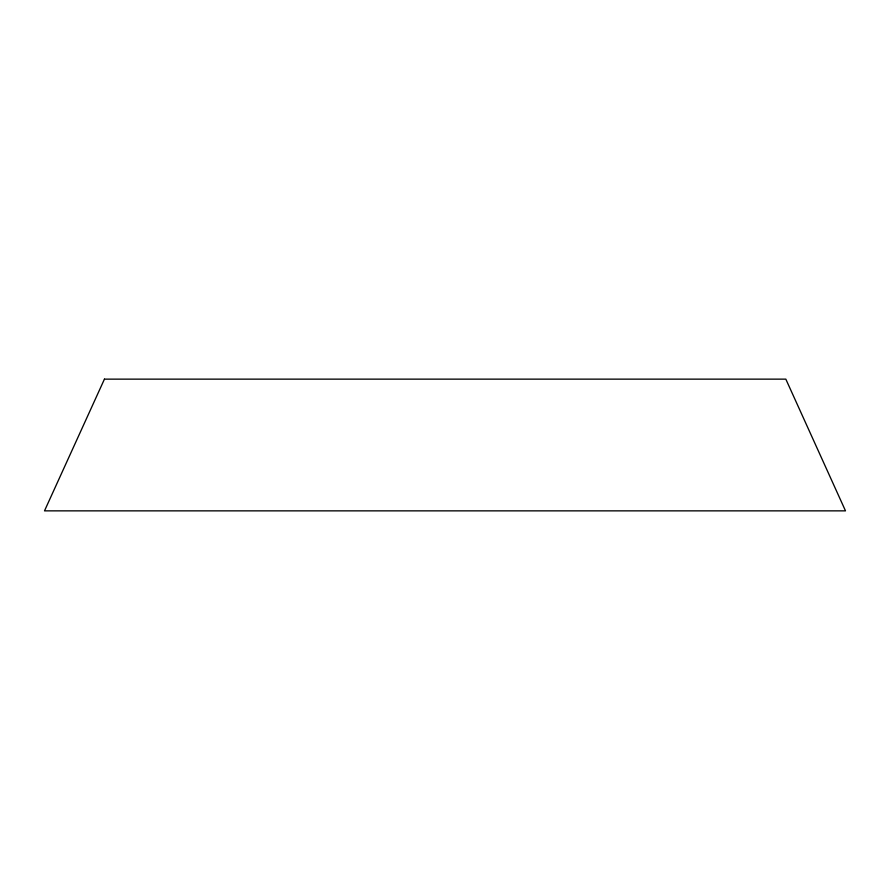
<?xml version="1.0" encoding="UTF-8"?>
<svg xmlns="http://www.w3.org/2000/svg" width="890" height="890" viewBox="0 0 890 890"><rect width="100%" height="100%" fill="white"/><g stroke="black" fill="none" stroke-linecap="round" stroke-linejoin="round"><path stroke-width="1.33" d="M104.442 379.14L44.5 510.86L845.5 510.86L785.826 379.14L104.442 379.14"/></g></svg>
